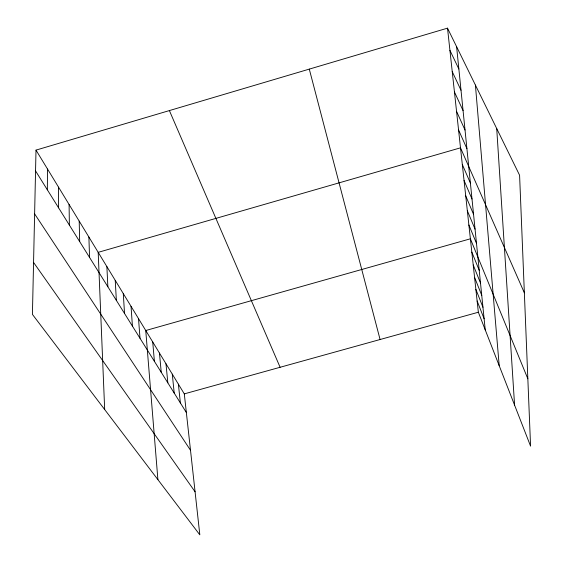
<?xml version="1.0" encoding="UTF-8"?>
<svg xmlns="http://www.w3.org/2000/svg" width="563" height="563" viewBox="0 0 563 563"><rect width="100%" height="100%" fill="white"/><g stroke="black" fill="none" stroke-linecap="round" stroke-linejoin="round"><path stroke-width="0.84" d="M47.334 189.794L47.524 169.048M36.004 150.11L32.429 314.4L199.823 534.85L184.298 393.882L36.004 150.11L447.515 28.15L519.593 175.241L530.571 446.128L478.353 312.233L447.515 28.15M184.298 393.882L478.353 312.233M33.562 262.442L195.079 491.78M34.617 213.877L190.512 450.28M35.553 170.913L186.353 412.524M449.928 50.374L458.859 68.996M452.237 71.614L461.013 90.27M454.44 91.917L463.067 110.601M456.551 111.347L465.031 130.039M458.571 129.969L466.917 148.646M524.357 292.837L460.506 147.83L98.194 252.344L104.676 409.54M462.314 164.473L470.401 183.081M169.393 110.58L280.107 367.28M464.053 180.477L472.012 199.035M465.721 195.882L473.56 214.376M467.332 210.717L475.052 229.141M468.888 225.017L476.495 243.364M527.841 378.8L470.386 238.803L145.747 330.516L157.9 479.634M471.829 252.111L479.219 270.289M473.223 264.962L480.506 283.048M474.574 277.376L481.752 295.364M475.876 289.382L482.955 307.271M477.135 300.994L484.124 318.778M309.284 69.115L380.081 339.517M178.387 384.17L180.378 402.96M456.607 46.701L485.243 329.904M172.285 374.135L174.206 393.073M165.979 363.768L167.83 382.854M159.463 353.057L161.236 372.284M152.721 341.98L154.41 361.347M475.411 85.076L499.212 365.725M138.526 318.644L140.011 338.286M131.045 306.342L132.418 326.118M496.721 128.575L514.589 405.156M123.283 293.583L124.543 313.5M115.232 280.353L116.365 300.396M106.879 266.616L107.864 286.778M88.891 237.051L89.559 257.439M79.2 221.111L79.679 241.611M69.087 204.496L69.369 225.094M58.545 187.162L58.594 207.838"/></g></svg>
